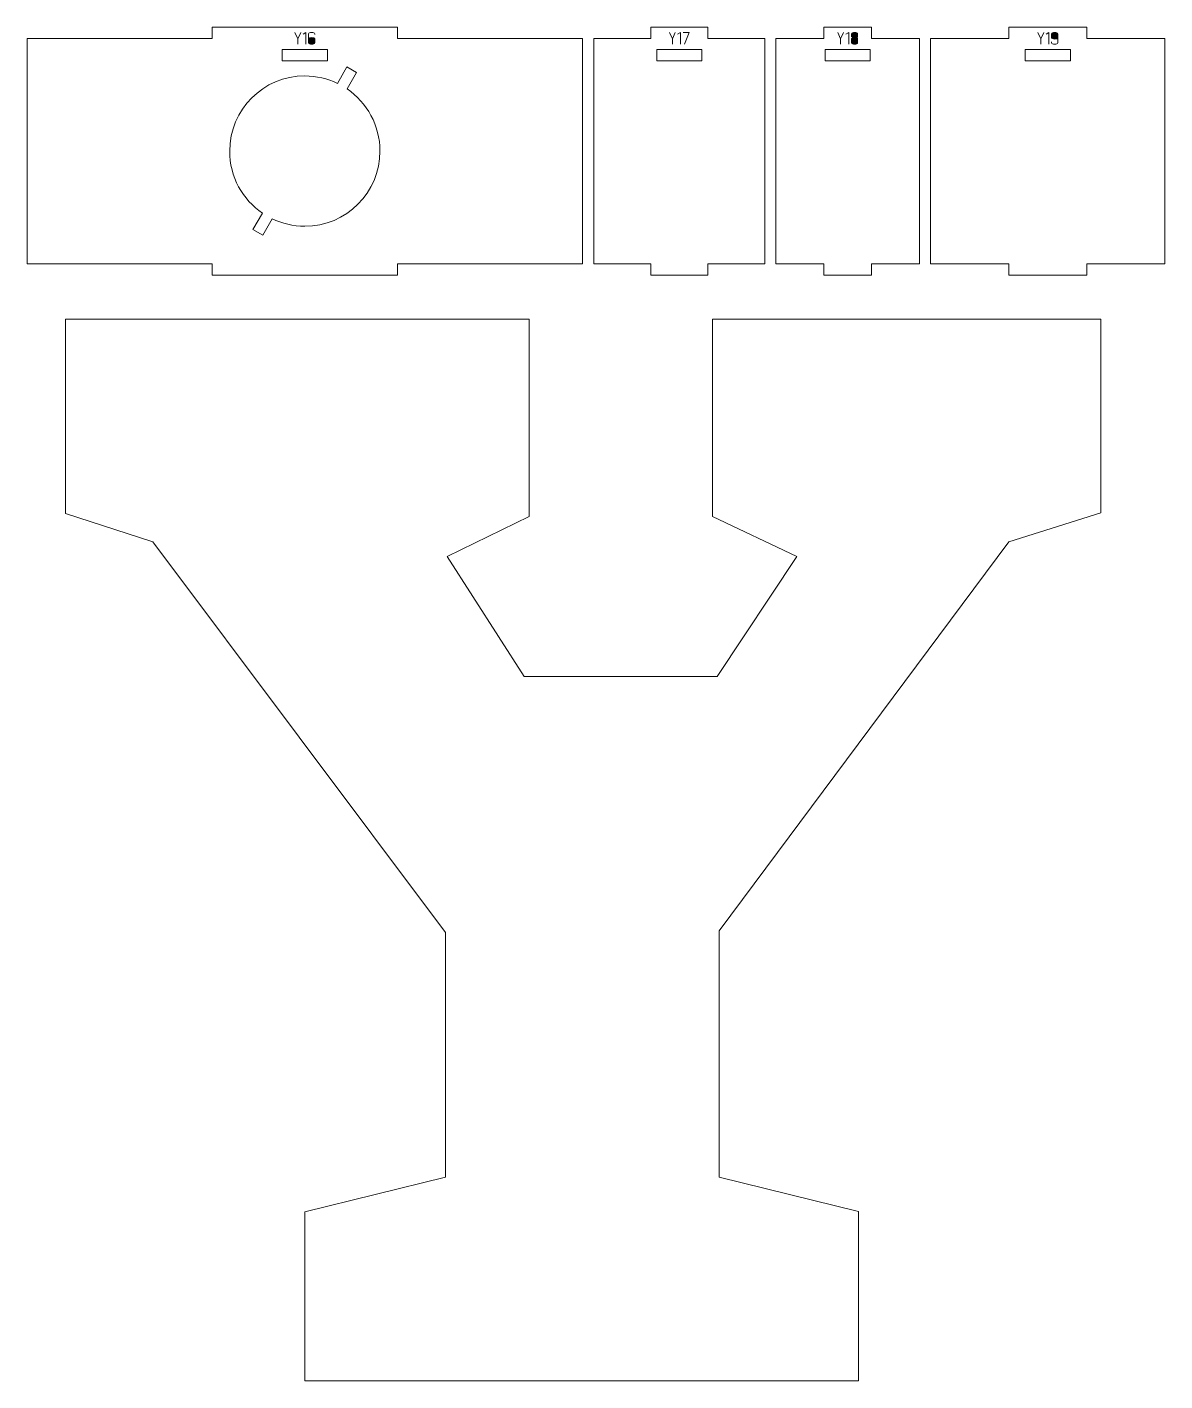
# Model space of a CAD drawing. Header units: centimetres. Extents: x -250 to 250, y -508 to 508.
# Drawn here: x 104.9 to 135.18, y -439.4 to -403.37 of the extents above; entities that cross this region are included whole.
import ezdxf

# ---------------------------------------------------------------- set-up
doc = ezdxf.new("R2010")
doc.units = ezdxf.units.CM
doc.header["$MEASUREMENT"] = 0
doc.layers.add('Capa 1', color=7, linetype='Continuous')

msp = doc.modelspace()

# ---------------------------------------------------------------- hatches: boundary and pattern name
at = {"layer": 'Capa 1', "true_color": 0x3e4095}
h = msp.add_hatch(color=175, dxfattribs=at)
edge = h.paths.add_edge_path()
edge.add_spline(control_points=[(112.10298, -403.82588), (112.10298, -403.82588), (112.10298, -403.67729), (112.10298, -403.67729), (112.10298, -403.67729), (112.02364, -403.50944), (112.02364, -403.50944), (112.02364, -403.50944), (112.10298, -403.67729), (112.10298, -403.67729), (112.10298, -403.67729), (112.18094, -403.50944), (112.18094, -403.50944), (112.18094, -403.50944), (112.10298, -403.67729), (112.10298, -403.67729), (112.10298, -403.67729), (112.10298, -403.82588), (112.10298, -403.82588)], knot_values=[0, 0, 0, 0, 0.16666667, 0.16666667, 0.16666667, 0.33333333, 0.33333333, 0.33333333, 0.5, 0.5, 0.5, 0.66666667, 0.66666667, 0.66666667, 0.83333333, 0.83333333, 0.83333333, 1, 1, 1, 1], degree=3, periodic=1)
h = msp.add_hatch(color=175, dxfattribs=at)
edge = h.paths.add_edge_path()
edge.add_spline(control_points=[(112.3199, -403.50898), (112.3199, -403.50898), (112.24377, -403.56172), (112.24377, -403.56172), (112.24377, -403.56172), (112.3199, -403.50898), (112.3199, -403.50898), (112.3199, -403.50898), (112.3199, -403.82588), (112.3199, -403.82588), (112.3199, -403.82588), (112.3199, -403.50898), (112.3199, -403.50898)], knot_values=[0, 0, 0, 0, 0.25, 0.25, 0.25, 0.5, 0.5, 0.5, 0.75, 0.75, 0.75, 1, 1, 1, 1], degree=3, periodic=1)
h = msp.add_hatch(color=175, dxfattribs=at)
edge = h.paths.add_edge_path()
edge.add_spline(control_points=[(112.47308, -403.82588), (112.44954, -403.82588), (112.42989, -403.82244), (112.41415, -403.81556), (112.3984, -403.80868), (112.39053, -403.80035), (112.39053, -403.79057), (112.39053, -403.79057), (112.39053, -403.68371), (112.39053, -403.68371), (112.39053, -403.68371), (112.39053, -403.54475), (112.39053, -403.54475), (112.39053, -403.53497), (112.3984, -403.52664), (112.41415, -403.51976), (112.42989, -403.51288), (112.44954, -403.50944), (112.47308, -403.50944), (112.49662, -403.50944), (112.51627, -403.51288), (112.53201, -403.51976), (112.54776, -403.52664), (112.55563, -403.53497), (112.55563, -403.54475), (112.55563, -403.54475), (112.55563, -403.57043), (112.55563, -403.57043), (112.55563, -403.57043), (112.55563, -403.54475), (112.55563, -403.54475), (112.55563, -403.53497), (112.54776, -403.52664), (112.53201, -403.51976), (112.51627, -403.51288), (112.49662, -403.50944), (112.47308, -403.50944), (112.44954, -403.50944), (112.42989, -403.51288), (112.41415, -403.51976), (112.3984, -403.52664), (112.39053, -403.53497), (112.39053, -403.54475), (112.39053, -403.54475), (112.39053, -403.68371), (112.39053, -403.68371), (112.39053, -403.67454), (112.40008, -403.66636), (112.41919, -403.65918), (112.4383, -403.65199), (112.45626, -403.6484), (112.47308, -403.6484), (112.49662, -403.6484), (112.51627, -403.65184), (112.53201, -403.65872), (112.54776, -403.6656), (112.55563, -403.67393), (112.55563, -403.68371), (112.55563, -403.68371), (112.55563, -403.79057), (112.55563, -403.79057), (112.55563, -403.80035), (112.54776, -403.80868), (112.53201, -403.81556), (112.51627, -403.82244), (112.49662, -403.82588), (112.47308, -403.82588)], knot_values=[0, 0, 0, 0, 0.04545455, 0.04545455, 0.04545455, 0.09090909, 0.09090909, 0.09090909, 0.13636364, 0.13636364, 0.13636364, 0.18181818, 0.18181818, 0.18181818, 0.22727273, 0.22727273, 0.22727273, 0.27272727, 0.27272727, 0.27272727, 0.31818182, 0.31818182, 0.31818182, 0.36363636, 0.36363636, 0.36363636, 0.40909091, 0.40909091, 0.40909091, 0.45454545, 0.45454545, 0.45454545, 0.5, 0.5, 0.5, 0.54545455, 0.54545455, 0.54545455, 0.59090909, 0.59090909, 0.59090909, 0.63636364, 0.63636364, 0.63636364, 0.68181818, 0.68181818, 0.68181818, 0.72727273, 0.72727273, 0.72727273, 0.77272727, 0.77272727, 0.77272727, 0.81818182, 0.81818182, 0.81818182, 0.86363636, 0.86363636, 0.86363636, 0.90909091, 0.90909091, 0.90909091, 0.95454545, 0.95454545, 0.95454545, 1, 1, 1, 1], degree=3, periodic=1)
h = msp.add_hatch(color=175, dxfattribs=at)
edge = h.paths.add_edge_path()
edge.add_spline(control_points=[(112.39053, -403.79057), (112.39053, -403.80035), (112.3984, -403.80868), (112.41415, -403.81556), (112.42989, -403.82244), (112.44954, -403.82588), (112.47308, -403.82588), (112.49662, -403.82588), (112.51627, -403.82244), (112.53201, -403.81556), (112.54776, -403.80868), (112.55563, -403.80035), (112.55563, -403.79057), (112.55563, -403.79057), (112.55563, -403.68371), (112.55563, -403.68371), (112.55563, -403.67393), (112.54776, -403.6656), (112.53201, -403.65872), (112.51627, -403.65184), (112.49662, -403.6484), (112.47308, -403.6484), (112.45626, -403.6484), (112.4383, -403.65199), (112.41919, -403.65918), (112.40008, -403.66636), (112.39053, -403.67454), (112.39053, -403.68371), (112.39053, -403.68371), (112.39053, -403.79057), (112.39053, -403.79057)], knot_values=[0, 0, 0, 0, 0.1, 0.1, 0.1, 0.2, 0.2, 0.2, 0.3, 0.3, 0.3, 0.4, 0.4, 0.4, 0.5, 0.5, 0.5, 0.6, 0.6, 0.6, 0.7, 0.7, 0.7, 0.8, 0.8, 0.8, 0.9, 0.9, 0.9, 1, 1, 1, 1], degree=3, periodic=1)
h = msp.add_hatch(color=175, dxfattribs=at)
edge = h.paths.add_edge_path()
edge.add_spline(control_points=[(122.07223, -403.82588), (122.07223, -403.82588), (122.07223, -403.67729), (122.07223, -403.67729), (122.07223, -403.67729), (121.99289, -403.50944), (121.99289, -403.50944), (121.99289, -403.50944), (122.07223, -403.67729), (122.07223, -403.67729), (122.07223, -403.67729), (122.15019, -403.50944), (122.15019, -403.50944), (122.15019, -403.50944), (122.07223, -403.67729), (122.07223, -403.67729), (122.07223, -403.67729), (122.07223, -403.82588), (122.07223, -403.82588)], knot_values=[0, 0, 0, 0, 0.16666667, 0.16666667, 0.16666667, 0.33333333, 0.33333333, 0.33333333, 0.5, 0.5, 0.5, 0.66666667, 0.66666667, 0.66666667, 0.83333333, 0.83333333, 0.83333333, 1, 1, 1, 1], degree=3, periodic=1)
h = msp.add_hatch(color=175, dxfattribs=at)
edge = h.paths.add_edge_path()
edge.add_spline(control_points=[(122.28915, -403.50898), (122.28915, -403.50898), (122.21302, -403.56172), (122.21302, -403.56172), (122.21302, -403.56172), (122.28915, -403.50898), (122.28915, -403.50898), (122.28915, -403.50898), (122.28915, -403.82588), (122.28915, -403.82588), (122.28915, -403.82588), (122.28915, -403.50898), (122.28915, -403.50898)], knot_values=[0, 0, 0, 0, 0.25, 0.25, 0.25, 0.5, 0.5, 0.5, 0.75, 0.75, 0.75, 1, 1, 1, 1], degree=3, periodic=1)
h = msp.add_hatch(color=175, dxfattribs=at)
edge = h.paths.add_edge_path()
edge.add_spline(control_points=[(122.3983, -403.82588), (122.3983, -403.82588), (122.51938, -403.50944), (122.51938, -403.50944), (122.51938, -403.50944), (122.35978, -403.50944), (122.35978, -403.50944), (122.35978, -403.50944), (122.51938, -403.50944), (122.51938, -403.50944), (122.51938, -403.50944), (122.3983, -403.82588), (122.3983, -403.82588)], knot_values=[0, 0, 0, 0, 0.25, 0.25, 0.25, 0.5, 0.5, 0.5, 0.75, 0.75, 0.75, 1, 1, 1, 1], degree=3, periodic=1)
h = msp.add_hatch(color=175, dxfattribs=at)
edge = h.paths.add_edge_path()
edge.add_spline(control_points=[(126.55232, -403.82588), (126.55232, -403.82588), (126.55232, -403.67729), (126.55232, -403.67729), (126.55232, -403.67729), (126.47298, -403.50944), (126.47298, -403.50944), (126.47298, -403.50944), (126.55232, -403.67729), (126.55232, -403.67729), (126.55232, -403.67729), (126.63028, -403.50944), (126.63028, -403.50944), (126.63028, -403.50944), (126.55232, -403.67729), (126.55232, -403.67729), (126.55232, -403.67729), (126.55232, -403.82588), (126.55232, -403.82588)], knot_values=[0, 0, 0, 0, 0.16666667, 0.16666667, 0.16666667, 0.33333333, 0.33333333, 0.33333333, 0.5, 0.5, 0.5, 0.66666667, 0.66666667, 0.66666667, 0.83333333, 0.83333333, 0.83333333, 1, 1, 1, 1], degree=3, periodic=1)
h = msp.add_hatch(color=175, dxfattribs=at)
edge = h.paths.add_edge_path()
edge.add_spline(control_points=[(126.76924, -403.50898), (126.76924, -403.50898), (126.69311, -403.56172), (126.69311, -403.56172), (126.69311, -403.56172), (126.76924, -403.50898), (126.76924, -403.50898), (126.76924, -403.50898), (126.76924, -403.82588), (126.76924, -403.82588), (126.76924, -403.82588), (126.76924, -403.50898), (126.76924, -403.50898)], knot_values=[0, 0, 0, 0, 0.25, 0.25, 0.25, 0.5, 0.5, 0.5, 0.75, 0.75, 0.75, 1, 1, 1, 1], degree=3, periodic=1)
h = msp.add_hatch(color=175, dxfattribs=at)
edge = h.paths.add_edge_path()
edge.add_spline(control_points=[(126.83987, -403.61905), (126.83987, -403.627), (126.84553, -403.63418), (126.85684, -403.6406), (126.86815, -403.64702), (126.89001, -403.6513), (126.92242, -403.65344), (126.95483, -403.6513), (126.97669, -403.64702), (126.988, -403.6406), (126.99931, -403.63418), (127.00497, -403.627), (127.00497, -403.61905), (127.00497, -403.61905), (127.00497, -403.54475), (127.00497, -403.54475), (127.00497, -403.53497), (126.9971, -403.52664), (126.98135, -403.51976), (126.96561, -403.51288), (126.94596, -403.50944), (126.92242, -403.50944), (126.89888, -403.50944), (126.87923, -403.51288), (126.86349, -403.51976), (126.84774, -403.52664), (126.83987, -403.53497), (126.83987, -403.54475), (126.83987, -403.54475), (126.83987, -403.61905), (126.83987, -403.61905)], knot_values=[0, 0, 0, 0, 0.1, 0.1, 0.1, 0.2, 0.2, 0.2, 0.3, 0.3, 0.3, 0.4, 0.4, 0.4, 0.5, 0.5, 0.5, 0.6, 0.6, 0.6, 0.7, 0.7, 0.7, 0.8, 0.8, 0.8, 0.9, 0.9, 0.9, 1, 1, 1, 1], degree=3, periodic=1)
h = msp.add_hatch(color=175, dxfattribs=at)
edge = h.paths.add_edge_path()
edge.add_spline(control_points=[(126.92242, -403.82588), (126.89888, -403.82588), (126.87923, -403.82244), (126.86349, -403.81556), (126.84774, -403.80868), (126.83987, -403.80035), (126.83987, -403.79057), (126.83987, -403.79057), (126.83987, -403.68738), (126.83987, -403.68738), (126.83987, -403.67912), (126.84553, -403.67194), (126.85684, -403.66583), (126.86815, -403.65971), (126.89001, -403.65558), (126.92242, -403.65344), (126.89001, -403.6513), (126.86815, -403.64702), (126.85684, -403.6406), (126.84553, -403.63418), (126.83987, -403.627), (126.83987, -403.61905), (126.83987, -403.61905), (126.83987, -403.54475), (126.83987, -403.54475), (126.83987, -403.53497), (126.84774, -403.52664), (126.86349, -403.51976), (126.87923, -403.51288), (126.89888, -403.50944), (126.92242, -403.50944), (126.94596, -403.50944), (126.96561, -403.51288), (126.98135, -403.51976), (126.9971, -403.52664), (127.00497, -403.53497), (127.00497, -403.54475), (127.00497, -403.54475), (127.00497, -403.61905), (127.00497, -403.61905), (127.00497, -403.627), (126.99931, -403.63418), (126.988, -403.6406), (126.97669, -403.64702), (126.95483, -403.6513), (126.92242, -403.65344), (126.95483, -403.65558), (126.97669, -403.65971), (126.988, -403.66583), (126.99931, -403.67194), (127.00497, -403.67912), (127.00497, -403.68738), (127.00497, -403.68738), (127.00497, -403.79057), (127.00497, -403.79057), (127.00497, -403.80035), (126.9971, -403.80868), (126.98135, -403.81556), (126.96561, -403.82244), (126.94596, -403.82588), (126.92242, -403.82588)], knot_values=[0, 0, 0, 0, 0.05, 0.05, 0.05, 0.1, 0.1, 0.1, 0.15, 0.15, 0.15, 0.2, 0.2, 0.2, 0.25, 0.25, 0.25, 0.3, 0.3, 0.3, 0.35, 0.35, 0.35, 0.4, 0.4, 0.4, 0.45, 0.45, 0.45, 0.5, 0.5, 0.5, 0.55, 0.55, 0.55, 0.6, 0.6, 0.6, 0.65, 0.65, 0.65, 0.7, 0.7, 0.7, 0.75, 0.75, 0.75, 0.8, 0.8, 0.8, 0.85, 0.85, 0.85, 0.9, 0.9, 0.9, 0.95, 0.95, 0.95, 1, 1, 1, 1], degree=3, periodic=1)
h = msp.add_hatch(color=175, dxfattribs=at)
edge = h.paths.add_edge_path()
edge.add_spline(control_points=[(126.83987, -403.79057), (126.83987, -403.80035), (126.84774, -403.80868), (126.86349, -403.81556), (126.87923, -403.82244), (126.89888, -403.82588), (126.92242, -403.82588), (126.94596, -403.82588), (126.96561, -403.82244), (126.98135, -403.81556), (126.9971, -403.80868), (127.00497, -403.80035), (127.00497, -403.79057), (127.00497, -403.79057), (127.00497, -403.68738), (127.00497, -403.68738), (127.00497, -403.67912), (126.99931, -403.67194), (126.988, -403.66583), (126.97669, -403.65971), (126.95483, -403.65558), (126.92242, -403.65344), (126.89001, -403.65558), (126.86815, -403.65971), (126.85684, -403.66583), (126.84553, -403.67194), (126.83987, -403.67912), (126.83987, -403.68738), (126.83987, -403.68738), (126.83987, -403.79057), (126.83987, -403.79057)], knot_values=[0, 0, 0, 0, 0.1, 0.1, 0.1, 0.2, 0.2, 0.2, 0.3, 0.3, 0.3, 0.4, 0.4, 0.4, 0.5, 0.5, 0.5, 0.6, 0.6, 0.6, 0.7, 0.7, 0.7, 0.8, 0.8, 0.8, 0.9, 0.9, 0.9, 1, 1, 1, 1], degree=3, periodic=1)
h = msp.add_hatch(color=175, dxfattribs=at)
edge = h.paths.add_edge_path()
edge.add_spline(control_points=[(131.87897, -403.82588), (131.87897, -403.82588), (131.87897, -403.67729), (131.87897, -403.67729), (131.87897, -403.67729), (131.79963, -403.50944), (131.79963, -403.50944), (131.79963, -403.50944), (131.87897, -403.67729), (131.87897, -403.67729), (131.87897, -403.67729), (131.95693, -403.50944), (131.95693, -403.50944), (131.95693, -403.50944), (131.87897, -403.67729), (131.87897, -403.67729), (131.87897, -403.67729), (131.87897, -403.82588), (131.87897, -403.82588)], knot_values=[0, 0, 0, 0, 0.16666667, 0.16666667, 0.16666667, 0.33333333, 0.33333333, 0.33333333, 0.5, 0.5, 0.5, 0.66666667, 0.66666667, 0.66666667, 0.83333333, 0.83333333, 0.83333333, 1, 1, 1, 1], degree=3, periodic=1)
h = msp.add_hatch(color=175, dxfattribs=at)
edge = h.paths.add_edge_path()
edge.add_spline(control_points=[(132.09589, -403.50898), (132.09589, -403.50898), (132.01976, -403.56172), (132.01976, -403.56172), (132.01976, -403.56172), (132.09589, -403.50898), (132.09589, -403.50898), (132.09589, -403.50898), (132.09589, -403.82588), (132.09589, -403.82588), (132.09589, -403.82588), (132.09589, -403.50898), (132.09589, -403.50898)], knot_values=[0, 0, 0, 0, 0.25, 0.25, 0.25, 0.5, 0.5, 0.5, 0.75, 0.75, 0.75, 1, 1, 1, 1], degree=3, periodic=1)
h = msp.add_hatch(color=175, dxfattribs=at)
edge = h.paths.add_edge_path()
edge.add_spline(control_points=[(132.16652, -403.65207), (132.16652, -403.66185), (132.17439, -403.67018), (132.19014, -403.67706), (132.20588, -403.68394), (132.22553, -403.68738), (132.24907, -403.68738), (132.27231, -403.68799), (132.29187, -403.68516), (132.30777, -403.6789), (132.32367, -403.67263), (132.33162, -403.66368), (132.33162, -403.65207), (132.33162, -403.65207), (132.33162, -403.54475), (132.33162, -403.54475), (132.33162, -403.53497), (132.32375, -403.52664), (132.308, -403.51976), (132.29226, -403.51288), (132.27261, -403.50944), (132.24907, -403.50944), (132.22553, -403.50944), (132.20588, -403.51288), (132.19014, -403.51976), (132.17439, -403.52664), (132.16652, -403.53497), (132.16652, -403.54475), (132.16652, -403.54475), (132.16652, -403.65207), (132.16652, -403.65207)], knot_values=[0, 0, 0, 0, 0.1, 0.1, 0.1, 0.2, 0.2, 0.2, 0.3, 0.3, 0.3, 0.4, 0.4, 0.4, 0.5, 0.5, 0.5, 0.6, 0.6, 0.6, 0.7, 0.7, 0.7, 0.8, 0.8, 0.8, 0.9, 0.9, 0.9, 1, 1, 1, 1], degree=3, periodic=1)
h = msp.add_hatch(color=175, dxfattribs=at)
edge = h.paths.add_edge_path()
edge.add_spline(control_points=[(132.24907, -403.82588), (132.22553, -403.82588), (132.20588, -403.82244), (132.19014, -403.81556), (132.17439, -403.80868), (132.16652, -403.80035), (132.16652, -403.79057), (132.16652, -403.79057), (132.16652, -403.76534), (132.16652, -403.76534), (132.16652, -403.76534), (132.16652, -403.79057), (132.16652, -403.79057), (132.16652, -403.80035), (132.17439, -403.80868), (132.19014, -403.81556), (132.20588, -403.82244), (132.22553, -403.82588), (132.24907, -403.82588), (132.27261, -403.82588), (132.29226, -403.82244), (132.308, -403.81556), (132.32375, -403.80868), (132.33162, -403.80035), (132.33162, -403.79057), (132.33162, -403.79057), (132.33162, -403.65207), (132.33162, -403.65207), (132.33162, -403.66368), (132.32367, -403.67263), (132.30777, -403.6789), (132.29187, -403.68516), (132.27231, -403.68799), (132.24907, -403.68738), (132.22553, -403.68738), (132.20588, -403.68394), (132.19014, -403.67706), (132.17439, -403.67018), (132.16652, -403.66185), (132.16652, -403.65207), (132.16652, -403.65207), (132.16652, -403.54475), (132.16652, -403.54475), (132.16652, -403.53497), (132.17439, -403.52664), (132.19014, -403.51976), (132.20588, -403.51288), (132.22553, -403.50944), (132.24907, -403.50944), (132.27261, -403.50944), (132.29226, -403.51288), (132.308, -403.51976), (132.32375, -403.52664), (132.33162, -403.53497), (132.33162, -403.54475), (132.33162, -403.54475), (132.33162, -403.65207), (132.33162, -403.65207), (132.33162, -403.65207), (132.33162, -403.79057), (132.33162, -403.79057), (132.33162, -403.80035), (132.32375, -403.80868), (132.308, -403.81556), (132.29226, -403.82244), (132.27261, -403.82588), (132.24907, -403.82588)], knot_values=[0, 0, 0, 0, 0.04545455, 0.04545455, 0.04545455, 0.09090909, 0.09090909, 0.09090909, 0.13636364, 0.13636364, 0.13636364, 0.18181818, 0.18181818, 0.18181818, 0.22727273, 0.22727273, 0.22727273, 0.27272727, 0.27272727, 0.27272727, 0.31818182, 0.31818182, 0.31818182, 0.36363636, 0.36363636, 0.36363636, 0.40909091, 0.40909091, 0.40909091, 0.45454545, 0.45454545, 0.45454545, 0.5, 0.5, 0.5, 0.54545455, 0.54545455, 0.54545455, 0.59090909, 0.59090909, 0.59090909, 0.63636364, 0.63636364, 0.63636364, 0.68181818, 0.68181818, 0.68181818, 0.72727273, 0.72727273, 0.72727273, 0.77272727, 0.77272727, 0.77272727, 0.81818182, 0.81818182, 0.81818182, 0.86363636, 0.86363636, 0.86363636, 0.90909091, 0.90909091, 0.90909091, 0.95454545, 0.95454545, 0.95454545, 1, 1, 1, 1], degree=3, periodic=1)

# ---------------------------------------------------------------- linework, layer by layer
at = {"layer": 'Capa 1', "color": 240, "lineweight": 20}
for points, knots in [([(104.89712, -403.66868), (104.89712, -403.66868), (104.89712, -409.66868), (104.89712, -409.66868), (104.89712, -409.66868), (109.82547, -409.66868), (109.82547, -409.66868), (109.82547, -409.66868), (109.82547, -409.96868), (109.82547, -409.96868), (109.82547, -409.96868), (114.75381, -409.96868), (114.75381, -409.96868), (114.75381, -409.96868), (114.75381, -409.66868), (114.75381, -409.66868), (114.75381, -409.66868), (119.68216, -409.66868), (119.68216, -409.66868), (119.68216, -409.66868), (119.68216, -403.66868), (119.68216, -403.66868), (119.68216, -403.66868), (114.75381, -403.66868), (114.75381, -403.66868), (114.75381, -403.66868), (114.75381, -403.36868), (114.75381, -403.36868), (114.75381, -403.36868), (109.82547, -403.36868), (109.82547, -403.36868), (109.82547, -403.36868), (109.82547, -403.66868), (109.82547, -403.66868), (109.82547, -403.66868), (104.89712, -403.66868), (104.89712, -403.66868)], [0, 0, 0, 0, 0.08333333, 0.08333333, 0.08333333, 0.16666667, 0.16666667, 0.16666667, 0.25, 0.25, 0.25, 0.33333333, 0.33333333, 0.33333333, 0.41666667, 0.41666667, 0.41666667, 0.5, 0.5, 0.5, 0.58333333, 0.58333333, 0.58333333, 0.66666667, 0.66666667, 0.66666667, 0.75, 0.75, 0.75, 0.83333333, 0.83333333, 0.83333333, 0.91666667, 0.91666667, 0.91666667, 1, 1, 1, 1]), ([(119.98216, -403.66868), (119.98216, -403.66868), (119.98216, -409.66868), (119.98216, -409.66868), (119.98216, -409.66868), (121.49814, -409.66868), (121.49814, -409.66868), (121.49814, -409.66868), (121.49814, -409.96868), (121.49814, -409.96868), (121.49814, -409.96868), (123.01413, -409.96868), (123.01413, -409.96868), (123.01413, -409.96868), (123.01413, -409.66868), (123.01413, -409.66868), (123.01413, -409.66868), (124.53011, -409.66868), (124.53011, -409.66868), (124.53011, -409.66868), (124.53011, -403.66868), (124.53011, -403.66868), (124.53011, -403.66868), (123.01413, -403.66868), (123.01413, -403.66868), (123.01413, -403.66868), (123.01413, -403.36868), (123.01413, -403.36868), (123.01413, -403.36868), (121.49814, -403.36868), (121.49814, -403.36868), (121.49814, -403.36868), (121.49814, -403.66868), (121.49814, -403.66868), (121.49814, -403.66868), (119.98216, -403.66868), (119.98216, -403.66868)], [0, 0, 0, 0, 0.08333333, 0.08333333, 0.08333333, 0.16666667, 0.16666667, 0.16666667, 0.25, 0.25, 0.25, 0.33333333, 0.33333333, 0.33333333, 0.41666667, 0.41666667, 0.41666667, 0.5, 0.5, 0.5, 0.58333333, 0.58333333, 0.58333333, 0.66666667, 0.66666667, 0.66666667, 0.75, 0.75, 0.75, 0.83333333, 0.83333333, 0.83333333, 0.91666667, 0.91666667, 0.91666667, 1, 1, 1, 1]), ([(124.83011, -403.66868), (124.83011, -403.66868), (124.83011, -409.66868), (124.83011, -409.66868), (124.83011, -409.66868), (126.10269, -409.66868), (126.10269, -409.66868), (126.10269, -409.66868), (126.10269, -409.96868), (126.10269, -409.96868), (126.10269, -409.96868), (127.37526, -409.96868), (127.37526, -409.96868), (127.37526, -409.96868), (127.37526, -409.66868), (127.37526, -409.66868), (127.37526, -409.66868), (128.64784, -409.66868), (128.64784, -409.66868), (128.64784, -409.66868), (128.64784, -403.66868), (128.64784, -403.66868), (128.64784, -403.66868), (127.37526, -403.66868), (127.37526, -403.66868), (127.37526, -403.66868), (127.37526, -403.36868), (127.37526, -403.36868), (127.37526, -403.36868), (126.10269, -403.36868), (126.10269, -403.36868), (126.10269, -403.36868), (126.10269, -403.66868), (126.10269, -403.66868), (126.10269, -403.66868), (124.83011, -403.66868), (124.83011, -403.66868)], [0, 0, 0, 0, 0.08333333, 0.08333333, 0.08333333, 0.16666667, 0.16666667, 0.16666667, 0.25, 0.25, 0.25, 0.33333333, 0.33333333, 0.33333333, 0.41666667, 0.41666667, 0.41666667, 0.5, 0.5, 0.5, 0.58333333, 0.58333333, 0.58333333, 0.66666667, 0.66666667, 0.66666667, 0.75, 0.75, 0.75, 0.83333333, 0.83333333, 0.83333333, 0.91666667, 0.91666667, 0.91666667, 1, 1, 1, 1]), ([(128.94784, -403.66868), (128.94784, -403.66868), (128.94784, -409.66868), (128.94784, -409.66868), (128.94784, -409.66868), (131.02636, -409.66868), (131.02636, -409.66868), (131.02636, -409.66868), (131.02636, -409.96868), (131.02636, -409.96868), (131.02636, -409.96868), (133.10488, -409.96868), (133.10488, -409.96868), (133.10488, -409.96868), (133.10488, -409.66868), (133.10488, -409.66868), (133.10488, -409.66868), (135.18341, -409.66868), (135.18341, -409.66868), (135.18341, -409.66868), (135.18341, -403.66868), (135.18341, -403.66868), (135.18341, -403.66868), (133.10488, -403.66868), (133.10488, -403.66868), (133.10488, -403.66868), (133.10488, -403.36868), (133.10488, -403.36868), (133.10488, -403.36868), (131.02636, -403.36868), (131.02636, -403.36868), (131.02636, -403.36868), (131.02636, -403.66868), (131.02636, -403.66868), (131.02636, -403.66868), (128.94784, -403.66868), (128.94784, -403.66868)], [0, 0, 0, 0, 0.08333333, 0.08333333, 0.08333333, 0.16666667, 0.16666667, 0.16666667, 0.25, 0.25, 0.25, 0.33333333, 0.33333333, 0.33333333, 0.41666667, 0.41666667, 0.41666667, 0.5, 0.5, 0.5, 0.58333333, 0.58333333, 0.58333333, 0.66666667, 0.66666667, 0.66666667, 0.75, 0.75, 0.75, 0.83333333, 0.83333333, 0.83333333, 0.91666667, 0.91666667, 0.91666667, 1, 1, 1, 1]), ([(111.68964, -404.269), (111.68964, -404.269), (112.88964, -404.269), (112.88964, -404.269), (112.88964, -404.269), (112.88964, -403.969), (112.88964, -403.969), (112.88964, -403.969), (111.68964, -403.969), (111.68964, -403.969), (111.68964, -403.969), (111.68964, -404.269), (111.68964, -404.269)], [0, 0, 0, 0, 0.25, 0.25, 0.25, 0.5, 0.5, 0.5, 0.75, 0.75, 0.75, 1, 1, 1, 1]), ([(121.65614, -404.269), (121.65614, -404.269), (122.85614, -404.269), (122.85614, -404.269), (122.85614, -404.269), (122.85614, -403.969), (122.85614, -403.969), (122.85614, -403.969), (121.65614, -403.969), (121.65614, -403.969), (121.65614, -403.969), (121.65614, -404.269), (121.65614, -404.269)], [0, 0, 0, 0, 0.25, 0.25, 0.25, 0.5, 0.5, 0.5, 0.75, 0.75, 0.75, 1, 1, 1, 1]), ([(126.13898, -404.269), (126.13898, -404.269), (127.33898, -404.269), (127.33898, -404.269), (127.33898, -404.269), (127.33898, -403.969), (127.33898, -403.969), (127.33898, -403.969), (126.13898, -403.969), (126.13898, -403.969), (126.13898, -403.969), (126.13898, -404.269), (126.13898, -404.269)], [0, 0, 0, 0, 0.25, 0.25, 0.25, 0.5, 0.5, 0.5, 0.75, 0.75, 0.75, 1, 1, 1, 1]), ([(131.46563, -404.269), (131.46563, -404.269), (132.66563, -404.269), (132.66563, -404.269), (132.66563, -404.269), (132.66563, -403.969), (132.66563, -403.969), (132.66563, -403.969), (131.46563, -403.969), (131.46563, -403.969), (131.46563, -403.969), (131.46563, -404.269), (131.46563, -404.269)], [0, 0, 0, 0, 0.25, 0.25, 0.25, 0.5, 0.5, 0.5, 0.75, 0.75, 0.75, 1, 1, 1, 1]), ([(112.28964, -404.66868), (112.60047, -404.66868), (112.89473, -404.73959), (113.15715, -404.86611), (113.15715, -404.86611), (113.40974, -404.42862), (113.40974, -404.42862), (113.40974, -404.42862), (113.66954, -404.57862), (113.66954, -404.57862), (113.66954, -404.57862), (113.41677, -405.01643), (113.41677, -405.01643), (113.94373, -405.37661), (114.28964, -405.98221), (114.28964, -406.66868), (114.28964, -407.77325), (113.39421, -408.66868), (112.28964, -408.66868), (111.97881, -408.66868), (111.68453, -408.59779), (111.42213, -408.47125), (111.42213, -408.47125), (111.16954, -408.90874), (111.16954, -408.90874), (111.16954, -408.90874), (110.90974, -408.75874), (110.90974, -408.75874), (110.90974, -408.75874), (111.16251, -408.32093), (111.16251, -408.32093), (110.63555, -407.96075), (110.28964, -407.35515), (110.28964, -406.66868), (110.28964, -405.56411), (111.18507, -404.66868), (112.28964, -404.66868)], [0, 0, 0, 0, 0.08333333, 0.08333333, 0.08333333, 0.16666667, 0.16666667, 0.16666667, 0.25, 0.25, 0.25, 0.33333333, 0.33333333, 0.33333333, 0.41666667, 0.41666667, 0.41666667, 0.5, 0.5, 0.5, 0.58333333, 0.58333333, 0.58333333, 0.66666667, 0.66666667, 0.66666667, 0.75, 0.75, 0.75, 0.83333333, 0.83333333, 0.83333333, 0.91666667, 0.91666667, 0.91666667, 1, 1, 1, 1])]:
    msp.add_open_spline(points, degree=3, knots=knots, dxfattribs=at)
at = {"layer": 'Capa 1', "color": 114, "lineweight": 9}
for points, knots in [([(112.10298, -403.82588), (112.10298, -403.82588), (112.10298, -403.67729), (112.10298, -403.67729), (112.10298, -403.67729), (112.02364, -403.50944), (112.02364, -403.50944), (112.02364, -403.50944), (112.10298, -403.67729), (112.10298, -403.67729), (112.10298, -403.67729), (112.18094, -403.50944), (112.18094, -403.50944), (112.18094, -403.50944), (112.10298, -403.67729), (112.10298, -403.67729), (112.10298, -403.67729), (112.10298, -403.82588), (112.10298, -403.82588)], [0, 0, 0, 0, 0.16666667, 0.16666667, 0.16666667, 0.33333333, 0.33333333, 0.33333333, 0.5, 0.5, 0.5, 0.66666667, 0.66666667, 0.66666667, 0.83333333, 0.83333333, 0.83333333, 1, 1, 1, 1]), ([(112.3199, -403.50898), (112.3199, -403.50898), (112.24377, -403.56172), (112.24377, -403.56172), (112.24377, -403.56172), (112.3199, -403.50898), (112.3199, -403.50898), (112.3199, -403.50898), (112.3199, -403.82588), (112.3199, -403.82588), (112.3199, -403.82588), (112.3199, -403.50898), (112.3199, -403.50898)], [0, 0, 0, 0, 0.25, 0.25, 0.25, 0.5, 0.5, 0.5, 0.75, 0.75, 0.75, 1, 1, 1, 1]), ([(112.47308, -403.82588), (112.44954, -403.82588), (112.42989, -403.82244), (112.41415, -403.81556), (112.3984, -403.80868), (112.39053, -403.80035), (112.39053, -403.79057), (112.39053, -403.79057), (112.39053, -403.68371), (112.39053, -403.68371), (112.39053, -403.68371), (112.39053, -403.54475), (112.39053, -403.54475), (112.39053, -403.53497), (112.3984, -403.52664), (112.41415, -403.51976), (112.42989, -403.51288), (112.44954, -403.50944), (112.47308, -403.50944), (112.49662, -403.50944), (112.51627, -403.51288), (112.53201, -403.51976), (112.54776, -403.52664), (112.55563, -403.53497), (112.55563, -403.54475), (112.55563, -403.54475), (112.55563, -403.57043), (112.55563, -403.57043), (112.55563, -403.57043), (112.55563, -403.54475), (112.55563, -403.54475), (112.55563, -403.53497), (112.54776, -403.52664), (112.53201, -403.51976), (112.51627, -403.51288), (112.49662, -403.50944), (112.47308, -403.50944), (112.44954, -403.50944), (112.42989, -403.51288), (112.41415, -403.51976), (112.3984, -403.52664), (112.39053, -403.53497), (112.39053, -403.54475), (112.39053, -403.54475), (112.39053, -403.68371), (112.39053, -403.68371), (112.39053, -403.67454), (112.40008, -403.66636), (112.41919, -403.65918), (112.4383, -403.65199), (112.45626, -403.6484), (112.47308, -403.6484), (112.49662, -403.6484), (112.51627, -403.65184), (112.53201, -403.65872), (112.54776, -403.6656), (112.55563, -403.67393), (112.55563, -403.68371), (112.55563, -403.68371), (112.55563, -403.79057), (112.55563, -403.79057), (112.55563, -403.80035), (112.54776, -403.80868), (112.53201, -403.81556), (112.51627, -403.82244), (112.49662, -403.82588), (112.47308, -403.82588)], [0, 0, 0, 0, 0.04545455, 0.04545455, 0.04545455, 0.09090909, 0.09090909, 0.09090909, 0.13636364, 0.13636364, 0.13636364, 0.18181818, 0.18181818, 0.18181818, 0.22727273, 0.22727273, 0.22727273, 0.27272727, 0.27272727, 0.27272727, 0.31818182, 0.31818182, 0.31818182, 0.36363636, 0.36363636, 0.36363636, 0.40909091, 0.40909091, 0.40909091, 0.45454545, 0.45454545, 0.45454545, 0.5, 0.5, 0.5, 0.54545455, 0.54545455, 0.54545455, 0.59090909, 0.59090909, 0.59090909, 0.63636364, 0.63636364, 0.63636364, 0.68181818, 0.68181818, 0.68181818, 0.72727273, 0.72727273, 0.72727273, 0.77272727, 0.77272727, 0.77272727, 0.81818182, 0.81818182, 0.81818182, 0.86363636, 0.86363636, 0.86363636, 0.90909091, 0.90909091, 0.90909091, 0.95454545, 0.95454545, 0.95454545, 1, 1, 1, 1]), ([(112.39053, -403.79057), (112.39053, -403.80035), (112.3984, -403.80868), (112.41415, -403.81556), (112.42989, -403.82244), (112.44954, -403.82588), (112.47308, -403.82588), (112.49662, -403.82588), (112.51627, -403.82244), (112.53201, -403.81556), (112.54776, -403.80868), (112.55563, -403.80035), (112.55563, -403.79057), (112.55563, -403.79057), (112.55563, -403.68371), (112.55563, -403.68371), (112.55563, -403.67393), (112.54776, -403.6656), (112.53201, -403.65872), (112.51627, -403.65184), (112.49662, -403.6484), (112.47308, -403.6484), (112.45626, -403.6484), (112.4383, -403.65199), (112.41919, -403.65918), (112.40008, -403.66636), (112.39053, -403.67454), (112.39053, -403.68371), (112.39053, -403.68371), (112.39053, -403.79057), (112.39053, -403.79057)], [0, 0, 0, 0, 0.1, 0.1, 0.1, 0.2, 0.2, 0.2, 0.3, 0.3, 0.3, 0.4, 0.4, 0.4, 0.5, 0.5, 0.5, 0.6, 0.6, 0.6, 0.7, 0.7, 0.7, 0.8, 0.8, 0.8, 0.9, 0.9, 0.9, 1, 1, 1, 1]), ([(122.07223, -403.82588), (122.07223, -403.82588), (122.07223, -403.67729), (122.07223, -403.67729), (122.07223, -403.67729), (121.99289, -403.50944), (121.99289, -403.50944), (121.99289, -403.50944), (122.07223, -403.67729), (122.07223, -403.67729), (122.07223, -403.67729), (122.15019, -403.50944), (122.15019, -403.50944), (122.15019, -403.50944), (122.07223, -403.67729), (122.07223, -403.67729), (122.07223, -403.67729), (122.07223, -403.82588), (122.07223, -403.82588)], [0, 0, 0, 0, 0.16666667, 0.16666667, 0.16666667, 0.33333333, 0.33333333, 0.33333333, 0.5, 0.5, 0.5, 0.66666667, 0.66666667, 0.66666667, 0.83333333, 0.83333333, 0.83333333, 1, 1, 1, 1]), ([(122.28915, -403.50898), (122.28915, -403.50898), (122.21302, -403.56172), (122.21302, -403.56172), (122.21302, -403.56172), (122.28915, -403.50898), (122.28915, -403.50898), (122.28915, -403.50898), (122.28915, -403.82588), (122.28915, -403.82588), (122.28915, -403.82588), (122.28915, -403.50898), (122.28915, -403.50898)], [0, 0, 0, 0, 0.25, 0.25, 0.25, 0.5, 0.5, 0.5, 0.75, 0.75, 0.75, 1, 1, 1, 1]), ([(122.3983, -403.82588), (122.3983, -403.82588), (122.51938, -403.50944), (122.51938, -403.50944), (122.51938, -403.50944), (122.35978, -403.50944), (122.35978, -403.50944), (122.35978, -403.50944), (122.51938, -403.50944), (122.51938, -403.50944), (122.51938, -403.50944), (122.3983, -403.82588), (122.3983, -403.82588)], [0, 0, 0, 0, 0.25, 0.25, 0.25, 0.5, 0.5, 0.5, 0.75, 0.75, 0.75, 1, 1, 1, 1]), ([(126.55232, -403.82588), (126.55232, -403.82588), (126.55232, -403.67729), (126.55232, -403.67729), (126.55232, -403.67729), (126.47298, -403.50944), (126.47298, -403.50944), (126.47298, -403.50944), (126.55232, -403.67729), (126.55232, -403.67729), (126.55232, -403.67729), (126.63028, -403.50944), (126.63028, -403.50944), (126.63028, -403.50944), (126.55232, -403.67729), (126.55232, -403.67729), (126.55232, -403.67729), (126.55232, -403.82588), (126.55232, -403.82588)], [0, 0, 0, 0, 0.16666667, 0.16666667, 0.16666667, 0.33333333, 0.33333333, 0.33333333, 0.5, 0.5, 0.5, 0.66666667, 0.66666667, 0.66666667, 0.83333333, 0.83333333, 0.83333333, 1, 1, 1, 1]), ([(126.76924, -403.50898), (126.76924, -403.50898), (126.69311, -403.56172), (126.69311, -403.56172), (126.69311, -403.56172), (126.76924, -403.50898), (126.76924, -403.50898), (126.76924, -403.50898), (126.76924, -403.82588), (126.76924, -403.82588), (126.76924, -403.82588), (126.76924, -403.50898), (126.76924, -403.50898)], [0, 0, 0, 0, 0.25, 0.25, 0.25, 0.5, 0.5, 0.5, 0.75, 0.75, 0.75, 1, 1, 1, 1]), ([(126.83987, -403.61905), (126.83987, -403.627), (126.84553, -403.63418), (126.85684, -403.6406), (126.86815, -403.64702), (126.89001, -403.6513), (126.92242, -403.65344), (126.95483, -403.6513), (126.97669, -403.64702), (126.988, -403.6406), (126.99931, -403.63418), (127.00497, -403.627), (127.00497, -403.61905), (127.00497, -403.61905), (127.00497, -403.54475), (127.00497, -403.54475), (127.00497, -403.53497), (126.9971, -403.52664), (126.98135, -403.51976), (126.96561, -403.51288), (126.94596, -403.50944), (126.92242, -403.50944), (126.89888, -403.50944), (126.87923, -403.51288), (126.86349, -403.51976), (126.84774, -403.52664), (126.83987, -403.53497), (126.83987, -403.54475), (126.83987, -403.54475), (126.83987, -403.61905), (126.83987, -403.61905)], [0, 0, 0, 0, 0.1, 0.1, 0.1, 0.2, 0.2, 0.2, 0.3, 0.3, 0.3, 0.4, 0.4, 0.4, 0.5, 0.5, 0.5, 0.6, 0.6, 0.6, 0.7, 0.7, 0.7, 0.8, 0.8, 0.8, 0.9, 0.9, 0.9, 1, 1, 1, 1]), ([(126.92242, -403.82588), (126.89888, -403.82588), (126.87923, -403.82244), (126.86349, -403.81556), (126.84774, -403.80868), (126.83987, -403.80035), (126.83987, -403.79057), (126.83987, -403.79057), (126.83987, -403.68738), (126.83987, -403.68738), (126.83987, -403.67912), (126.84553, -403.67194), (126.85684, -403.66583), (126.86815, -403.65971), (126.89001, -403.65558), (126.92242, -403.65344), (126.89001, -403.6513), (126.86815, -403.64702), (126.85684, -403.6406), (126.84553, -403.63418), (126.83987, -403.627), (126.83987, -403.61905), (126.83987, -403.61905), (126.83987, -403.54475), (126.83987, -403.54475), (126.83987, -403.53497), (126.84774, -403.52664), (126.86349, -403.51976), (126.87923, -403.51288), (126.89888, -403.50944), (126.92242, -403.50944), (126.94596, -403.50944), (126.96561, -403.51288), (126.98135, -403.51976), (126.9971, -403.52664), (127.00497, -403.53497), (127.00497, -403.54475), (127.00497, -403.54475), (127.00497, -403.61905), (127.00497, -403.61905), (127.00497, -403.627), (126.99931, -403.63418), (126.988, -403.6406), (126.97669, -403.64702), (126.95483, -403.6513), (126.92242, -403.65344), (126.95483, -403.65558), (126.97669, -403.65971), (126.988, -403.66583), (126.99931, -403.67194), (127.00497, -403.67912), (127.00497, -403.68738), (127.00497, -403.68738), (127.00497, -403.79057), (127.00497, -403.79057), (127.00497, -403.80035), (126.9971, -403.80868), (126.98135, -403.81556), (126.96561, -403.82244), (126.94596, -403.82588), (126.92242, -403.82588)], [0, 0, 0, 0, 0.05, 0.05, 0.05, 0.1, 0.1, 0.1, 0.15, 0.15, 0.15, 0.2, 0.2, 0.2, 0.25, 0.25, 0.25, 0.3, 0.3, 0.3, 0.35, 0.35, 0.35, 0.4, 0.4, 0.4, 0.45, 0.45, 0.45, 0.5, 0.5, 0.5, 0.55, 0.55, 0.55, 0.6, 0.6, 0.6, 0.65, 0.65, 0.65, 0.7, 0.7, 0.7, 0.75, 0.75, 0.75, 0.8, 0.8, 0.8, 0.85, 0.85, 0.85, 0.9, 0.9, 0.9, 0.95, 0.95, 0.95, 1, 1, 1, 1]), ([(126.83987, -403.79057), (126.83987, -403.80035), (126.84774, -403.80868), (126.86349, -403.81556), (126.87923, -403.82244), (126.89888, -403.82588), (126.92242, -403.82588), (126.94596, -403.82588), (126.96561, -403.82244), (126.98135, -403.81556), (126.9971, -403.80868), (127.00497, -403.80035), (127.00497, -403.79057), (127.00497, -403.79057), (127.00497, -403.68738), (127.00497, -403.68738), (127.00497, -403.67912), (126.99931, -403.67194), (126.988, -403.66583), (126.97669, -403.65971), (126.95483, -403.65558), (126.92242, -403.65344), (126.89001, -403.65558), (126.86815, -403.65971), (126.85684, -403.66583), (126.84553, -403.67194), (126.83987, -403.67912), (126.83987, -403.68738), (126.83987, -403.68738), (126.83987, -403.79057), (126.83987, -403.79057)], [0, 0, 0, 0, 0.1, 0.1, 0.1, 0.2, 0.2, 0.2, 0.3, 0.3, 0.3, 0.4, 0.4, 0.4, 0.5, 0.5, 0.5, 0.6, 0.6, 0.6, 0.7, 0.7, 0.7, 0.8, 0.8, 0.8, 0.9, 0.9, 0.9, 1, 1, 1, 1]), ([(131.87897, -403.82588), (131.87897, -403.82588), (131.87897, -403.67729), (131.87897, -403.67729), (131.87897, -403.67729), (131.79963, -403.50944), (131.79963, -403.50944), (131.79963, -403.50944), (131.87897, -403.67729), (131.87897, -403.67729), (131.87897, -403.67729), (131.95693, -403.50944), (131.95693, -403.50944), (131.95693, -403.50944), (131.87897, -403.67729), (131.87897, -403.67729), (131.87897, -403.67729), (131.87897, -403.82588), (131.87897, -403.82588)], [0, 0, 0, 0, 0.16666667, 0.16666667, 0.16666667, 0.33333333, 0.33333333, 0.33333333, 0.5, 0.5, 0.5, 0.66666667, 0.66666667, 0.66666667, 0.83333333, 0.83333333, 0.83333333, 1, 1, 1, 1]), ([(132.09589, -403.50898), (132.09589, -403.50898), (132.01976, -403.56172), (132.01976, -403.56172), (132.01976, -403.56172), (132.09589, -403.50898), (132.09589, -403.50898), (132.09589, -403.50898), (132.09589, -403.82588), (132.09589, -403.82588), (132.09589, -403.82588), (132.09589, -403.50898), (132.09589, -403.50898)], [0, 0, 0, 0, 0.25, 0.25, 0.25, 0.5, 0.5, 0.5, 0.75, 0.75, 0.75, 1, 1, 1, 1]), ([(132.16652, -403.65207), (132.16652, -403.66185), (132.17439, -403.67018), (132.19014, -403.67706), (132.20588, -403.68394), (132.22553, -403.68738), (132.24907, -403.68738), (132.27231, -403.68799), (132.29187, -403.68516), (132.30777, -403.6789), (132.32367, -403.67263), (132.33162, -403.66368), (132.33162, -403.65207), (132.33162, -403.65207), (132.33162, -403.54475), (132.33162, -403.54475), (132.33162, -403.53497), (132.32375, -403.52664), (132.308, -403.51976), (132.29226, -403.51288), (132.27261, -403.50944), (132.24907, -403.50944), (132.22553, -403.50944), (132.20588, -403.51288), (132.19014, -403.51976), (132.17439, -403.52664), (132.16652, -403.53497), (132.16652, -403.54475), (132.16652, -403.54475), (132.16652, -403.65207), (132.16652, -403.65207)], [0, 0, 0, 0, 0.1, 0.1, 0.1, 0.2, 0.2, 0.2, 0.3, 0.3, 0.3, 0.4, 0.4, 0.4, 0.5, 0.5, 0.5, 0.6, 0.6, 0.6, 0.7, 0.7, 0.7, 0.8, 0.8, 0.8, 0.9, 0.9, 0.9, 1, 1, 1, 1]), ([(132.24907, -403.82588), (132.22553, -403.82588), (132.20588, -403.82244), (132.19014, -403.81556), (132.17439, -403.80868), (132.16652, -403.80035), (132.16652, -403.79057), (132.16652, -403.79057), (132.16652, -403.76534), (132.16652, -403.76534), (132.16652, -403.76534), (132.16652, -403.79057), (132.16652, -403.79057), (132.16652, -403.80035), (132.17439, -403.80868), (132.19014, -403.81556), (132.20588, -403.82244), (132.22553, -403.82588), (132.24907, -403.82588), (132.27261, -403.82588), (132.29226, -403.82244), (132.308, -403.81556), (132.32375, -403.80868), (132.33162, -403.80035), (132.33162, -403.79057), (132.33162, -403.79057), (132.33162, -403.65207), (132.33162, -403.65207), (132.33162, -403.66368), (132.32367, -403.67263), (132.30777, -403.6789), (132.29187, -403.68516), (132.27231, -403.68799), (132.24907, -403.68738), (132.22553, -403.68738), (132.20588, -403.68394), (132.19014, -403.67706), (132.17439, -403.67018), (132.16652, -403.66185), (132.16652, -403.65207), (132.16652, -403.65207), (132.16652, -403.54475), (132.16652, -403.54475), (132.16652, -403.53497), (132.17439, -403.52664), (132.19014, -403.51976), (132.20588, -403.51288), (132.22553, -403.50944), (132.24907, -403.50944), (132.27261, -403.50944), (132.29226, -403.51288), (132.308, -403.51976), (132.32375, -403.52664), (132.33162, -403.53497), (132.33162, -403.54475), (132.33162, -403.54475), (132.33162, -403.65207), (132.33162, -403.65207), (132.33162, -403.65207), (132.33162, -403.79057), (132.33162, -403.79057), (132.33162, -403.80035), (132.32375, -403.80868), (132.308, -403.81556), (132.29226, -403.82244), (132.27261, -403.82588), (132.24907, -403.82588)], [0, 0, 0, 0, 0.04545455, 0.04545455, 0.04545455, 0.09090909, 0.09090909, 0.09090909, 0.13636364, 0.13636364, 0.13636364, 0.18181818, 0.18181818, 0.18181818, 0.22727273, 0.22727273, 0.22727273, 0.27272727, 0.27272727, 0.27272727, 0.31818182, 0.31818182, 0.31818182, 0.36363636, 0.36363636, 0.36363636, 0.40909091, 0.40909091, 0.40909091, 0.45454545, 0.45454545, 0.45454545, 0.5, 0.5, 0.5, 0.54545455, 0.54545455, 0.54545455, 0.59090909, 0.59090909, 0.59090909, 0.63636364, 0.63636364, 0.63636364, 0.68181818, 0.68181818, 0.68181818, 0.72727273, 0.72727273, 0.72727273, 0.77272727, 0.77272727, 0.77272727, 0.81818182, 0.81818182, 0.81818182, 0.86363636, 0.86363636, 0.86363636, 0.90909091, 0.90909091, 0.90909091, 0.95454545, 0.95454545, 0.95454545, 1, 1, 1, 1]), ([(131.02796, -417.06436), (131.02796, -417.06436), (123.31702, -427.42166), (123.31702, -427.42166), (123.31702, -427.42166), (123.31702, -433.97551), (123.31702, -433.97551), (123.31702, -433.97551), (127.02331, -434.89119), (127.02331, -434.89119), (127.02331, -434.89119), (127.02331, -439.39588), (127.02331, -439.39588), (127.02331, -439.39588), (112.28679, -439.39588), (112.28679, -439.39588), (112.28679, -439.39588), (112.28679, -434.8931), (112.28679, -434.8931), (112.28679, -434.8931), (116.03669, -433.97742), (116.03669, -433.97742), (116.03669, -433.97742), (116.03669, -427.46355), (116.03669, -427.46355), (116.03669, -427.46355), (108.24094, -417.06922), (108.24094, -417.06922), (108.24094, -417.06922), (105.92068, -416.30847), (105.92068, -416.30847), (105.92068, -416.30847), (105.92068, -411.14224), (105.92068, -411.14224), (105.92068, -411.14224), (118.25901, -411.14152), (118.25901, -411.14152), (118.25901, -411.14152), (118.25901, -416.39548), (118.25901, -416.39548), (118.25901, -416.39548), (116.07794, -417.45942), (116.07794, -417.45942), (116.07794, -417.45942), (118.1327, -420.64784), (118.1327, -420.64784), (118.1327, -420.64784), (123.26161, -420.64784), (123.26161, -420.64784), (123.26161, -420.64784), (125.38798, -417.45828), (125.38798, -417.45828), (125.38798, -417.45828), (123.14404, -416.38974), (123.14404, -416.38974), (123.14404, -416.38974), (123.14404, -411.14229), (123.14404, -411.14229), (123.14404, -411.14229), (133.47663, -411.14229), (133.47663, -411.14229), (133.47663, -411.14229), (133.47663, -416.29916), (133.47663, -416.29916), (133.47663, -416.29916), (131.02796, -417.06436), (131.02796, -417.06436)], [0, 0, 0, 0, 0.04545455, 0.04545455, 0.04545455, 0.09090909, 0.09090909, 0.09090909, 0.13636364, 0.13636364, 0.13636364, 0.18181818, 0.18181818, 0.18181818, 0.22727273, 0.22727273, 0.22727273, 0.27272727, 0.27272727, 0.27272727, 0.31818182, 0.31818182, 0.31818182, 0.36363636, 0.36363636, 0.36363636, 0.40909091, 0.40909091, 0.40909091, 0.45454545, 0.45454545, 0.45454545, 0.5, 0.5, 0.5, 0.54545455, 0.54545455, 0.54545455, 0.59090909, 0.59090909, 0.59090909, 0.63636364, 0.63636364, 0.63636364, 0.68181818, 0.68181818, 0.68181818, 0.72727273, 0.72727273, 0.72727273, 0.77272727, 0.77272727, 0.77272727, 0.81818182, 0.81818182, 0.81818182, 0.86363636, 0.86363636, 0.86363636, 0.90909091, 0.90909091, 0.90909091, 0.95454545, 0.95454545, 0.95454545, 1, 1, 1, 1])]:
    msp.add_open_spline(points, degree=3, knots=knots, dxfattribs=at)

doc.saveas('drawing.dxf')
